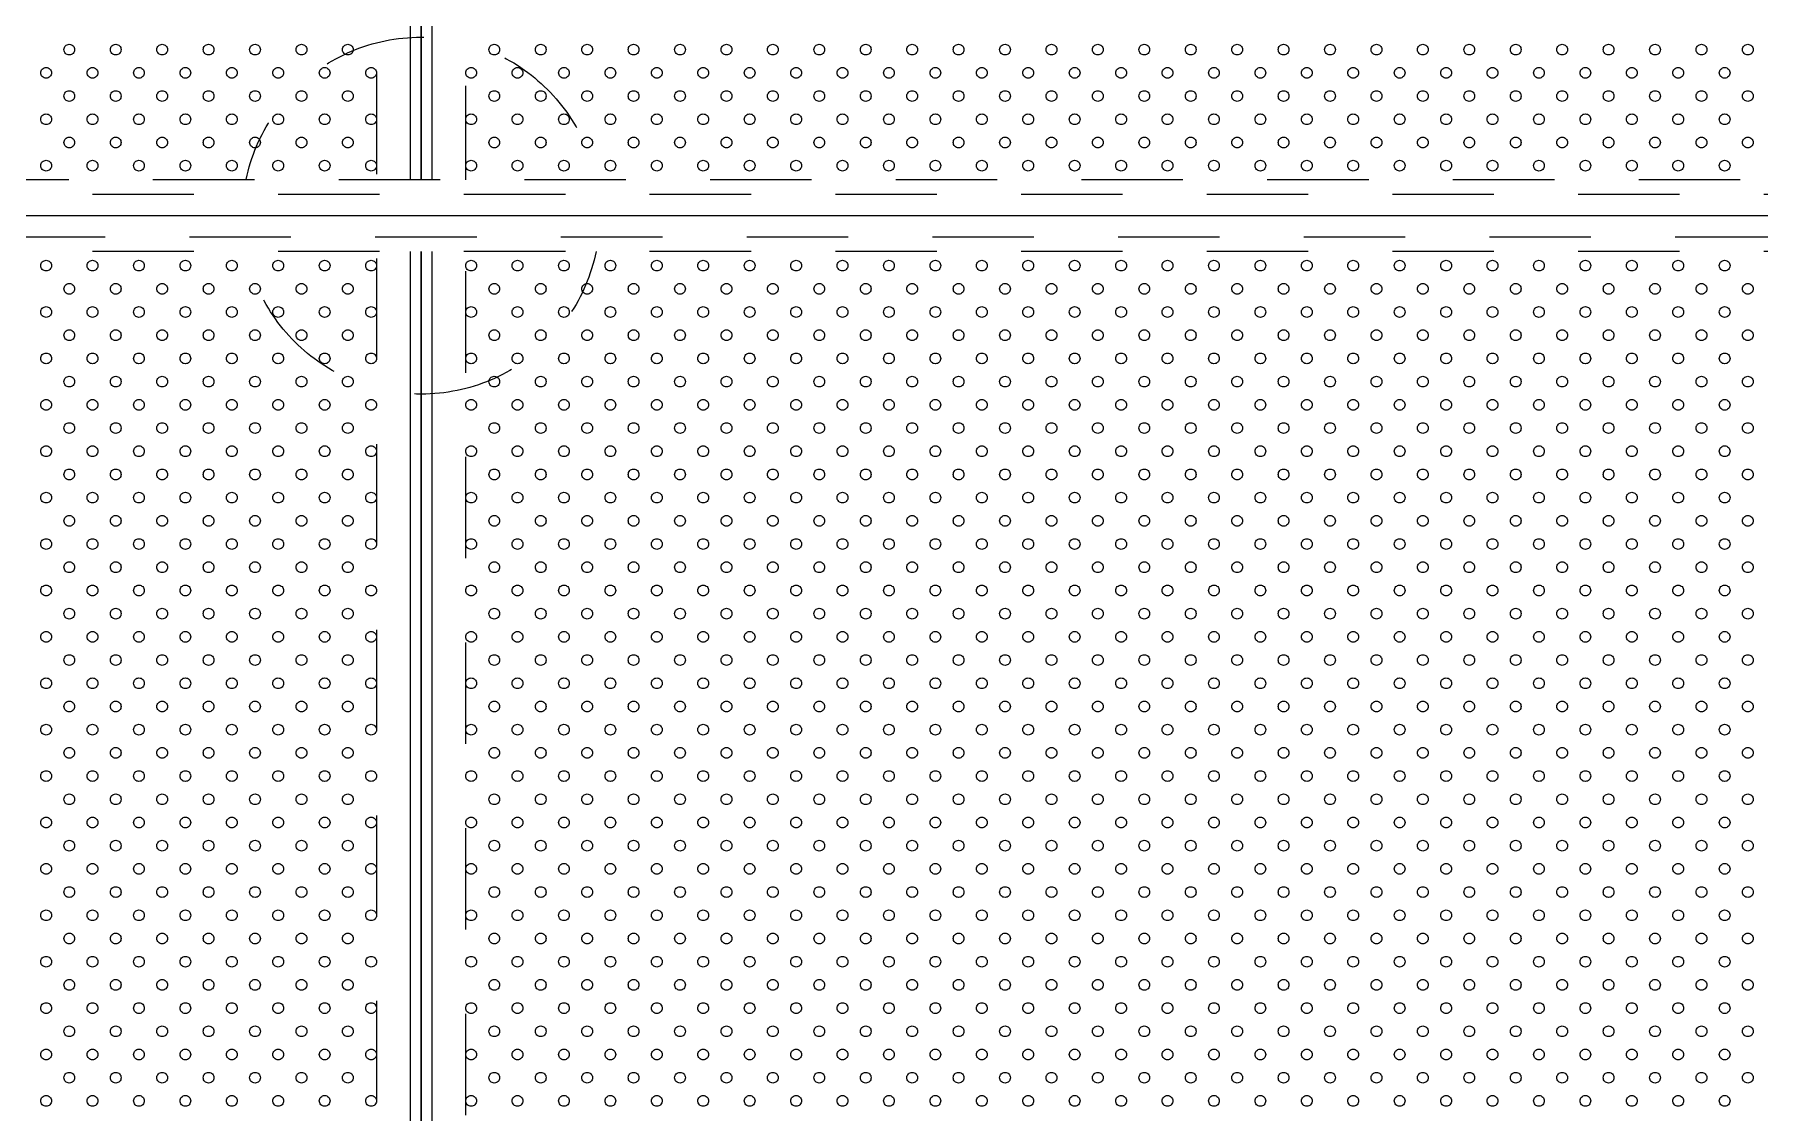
# Model space of a CAD drawing. Header units: millimetres. Extents: x 28487 to 58856, y 2691 to 22893.
# Drawn here: x 28965.9 to 29448.9, y 6398.3 to 6700.3 of the extents above; entities that cross this region are included whole.
import ezdxf
from ezdxf.xclip import XClip

# ---------------------------------------------------------------- set-up
doc = ezdxf.new("R2010")
doc.units = ezdxf.units.MM
doc.header["$XCLIPFRAME"] = 0
doc.linetypes.add('TA_HL_008.00000', pattern=[52, 28.4, -23.6])
for name, color, linetype in [('000_CLIP-IN_ACESSORIES_DEFPOINT_', 250, 'Continuous'), ('000_CLIP-IN_ACESSORIES_MAIN_COLOR_1', 3, 'Continuous'), ('000_CLIP-IN_ACESSORIES_SUB_COLOR_1', 1, 'Continuous'), ('000_CLIP-IN_ACESSORIES_WIPEOUT_', 250, 'Continuous'), ('000_CLIP-IN_PANEL_MAIN_COLOR_1', 3, 'Continuous'), ('000_CLIP-IN_PANEL_SUB_COLOR_2', 1, 'Continuous'), ('000_CLIP-IN_PANEL_WIPEOUT_', 250, 'Continuous'), ('000_CLIP-IN_SUBFAME_MAIN_COLOR_1', 3, 'Continuous'), ('000_CLIP-IN_SUBFAME_MAIN_COLOR_2', 2, 'Continuous'), ('000_CLIP-IN_SUBFAME_WIPEOUT_', 250, 'Continuous')]:
    doc.layers.add(name, color=color, linetype=linetype)

# ---------------------------------------------------------------- blocks, each defined once
blk = doc.blocks.new('000 - FAMELINE_ALU.PF_CLIP-IN_600x600mm.+ACOUSTIC_BOTTOM_VIEW')
blk.add_wipeout([(-300, -300), (300, -300), (300, 300), (-300, 300)]).dxf.layer = '000_CLIP-IN_PANEL_WIPEOUT_'
at = {"layer": '000_CLIP-IN_ACESSORIES_SUB_COLOR_1'}
blk.add_lwpolyline([(-297, -297), (297, -297), (297, 297), (-297, 297)], close=True, dxfattribs=at)
at = {"layer": '000_CLIP-IN_PANEL_MAIN_COLOR_1'}
blk.add_lwpolyline([(-300, -300), (300, -300), (300, 300), (-300, 300)], close=True, dxfattribs=at)
at = {"layer": '000_CLIP-IN_PANEL_SUB_COLOR_2'}
for centre in [(-286, 286), (-273, 286), (-260, 286), (-247, 286), (-234, 286), (-221, 286), (-208, 286), (-195, 286), (-182, 286), (-169, 286), (-156, 286), (-143, 286), (-130, 286), (-117, 286), (-104, 286), (-91, 286), (-78, 286), (-65, 286), (-52, 286), (-39, 286), (-26, 286), (-13, 286), (0, 286), (13, 286), (26, 286), (39, 286), (52, 286), (65, 286), (-279.5, 279.5), (-266.5, 279.5), (-253.5, 279.5), (-240.5, 279.5), (-227.5, 279.5), (-214.5, 279.5), (-201.5, 279.5), (-188.5, 279.5), (-175.5, 279.5), (-162.5, 279.5), (-149.5, 279.5), (-136.5, 279.5), (-123.5, 279.5), (-110.5, 279.5), (-97.5, 279.5), (-84.5, 279.5), (-71.5, 279.5), (-58.5, 279.5), (-45.5, 279.5), (-32.5, 279.5), (-19.5, 279.5), (-6.5, 279.5), (6.5, 279.5), (19.5, 279.5), (32.5, 279.5), (45.5, 279.5), (58.5, 279.5), (71.5, 279.5), (-286, 273), (-273, 273), (-260, 273), (-247, 273), (-234, 273), (-221, 273), (-208, 273), (-195, 273), (-182, 273), (-169, 273), (-156, 273), (-143, 273), (-130, 273), (-117, 273), (-104, 273), (-91, 273), (-78, 273), (-65, 273), (-52, 273), (-39, 273), (-26, 273), (-13, 273), (0, 273), (13, 273), (26, 273), (39, 273), (52, 273), (65, 273), (-279.5, 266.5), (-266.5, 266.5), (-253.5, 266.5), (-240.5, 266.5), (-227.5, 266.5), (-214.5, 266.5), (-201.5, 266.5), (-188.5, 266.5), (-175.5, 266.5), (-162.5, 266.5), (-149.5, 266.5), (-136.5, 266.5), (-123.5, 266.5), (-110.5, 266.5), (-97.5, 266.5), (-84.5, 266.5), (-71.5, 266.5), (-58.5, 266.5), (-45.5, 266.5), (-32.5, 266.5), (-19.5, 266.5), (-6.5, 266.5), (6.5, 266.5), (19.5, 266.5), (32.5, 266.5), (45.5, 266.5), (58.5, 266.5), (71.5, 266.5), (-286, 260), (-273, 260), (-260, 260), (-247, 260), (-234, 260), (-221, 260), (-208, 260), (-195, 260), (-182, 260), (-169, 260), (-156, 260), (-143, 260), (-130, 260), (-117, 260), (-104, 260), (-91, 260), (-78, 260), (-65, 260), (-52, 260), (-39, 260), (-26, 260), (-13, 260), (0, 260), (13, 260), (26, 260), (39, 260), (52, 260), (65, 260), (-279.5, 253.5), (-266.5, 253.5), (-253.5, 253.5), (-240.5, 253.5), (-227.5, 253.5), (-214.5, 253.5), (-201.5, 253.5), (-188.5, 253.5), (-175.5, 253.5), (-162.5, 253.5), (-149.5, 253.5), (-136.5, 253.5), (-123.5, 253.5), (-110.5, 253.5), (-97.5, 253.5), (-84.5, 253.5), (-71.5, 253.5), (-58.5, 253.5), (-45.5, 253.5), (-32.5, 253.5), (-19.5, 253.5), (-6.5, 253.5), (6.5, 253.5), (19.5, 253.5), (32.5, 253.5), (45.5, 253.5), (58.5, 253.5), (71.5, 253.5), (-286, 247), (-273, 247), (-260, 247), (-247, 247), (-234, 247), (-221, 247), (-208, 247), (-195, 247), (-182, 247), (-169, 247), (-156, 247), (-143, 247), (-130, 247), (-117, 247), (-104, 247), (-91, 247), (-78, 247), (-65, 247), (-52, 247), (-39, 247), (-26, 247), (-13, 247), (0, 247), (13, 247), (26, 247), (39, 247), (52, 247), (65, 247), (-279.5, 240.5), (-266.5, 240.5), (-253.5, 240.5), (-240.5, 240.5), (-227.5, 240.5), (-214.5, 240.5), (-201.5, 240.5), (-188.5, 240.5), (-175.5, 240.5), (-162.5, 240.5), (-149.5, 240.5), (-136.5, 240.5), (-123.5, 240.5), (-110.5, 240.5), (-97.5, 240.5), (-84.5, 240.5), (-71.5, 240.5), (-58.5, 240.5), (-45.5, 240.5), (-32.5, 240.5), (-19.5, 240.5), (-6.5, 240.5), (6.5, 240.5), (19.5, 240.5), (32.5, 240.5), (45.5, 240.5), (58.5, 240.5), (71.5, 240.5), (-286, 234), (-273, 234), (-260, 234), (-247, 234), (-234, 234), (-221, 234), (-208, 234), (-195, 234), (-182, 234), (-169, 234), (-156, 234), (-143, 234), (-130, 234), (-117, 234), (-104, 234), (-91, 234), (-78, 234), (-65, 234), (-52, 234), (-39, 234), (-26, 234), (-13, 234), (0, 234), (13, 234), (26, 234), (39, 234), (52, 234), (65, 234), (-279.5, 227.5), (-266.5, 227.5), (-253.5, 227.5), (-240.5, 227.5), (-227.5, 227.5), (-214.5, 227.5), (-201.5, 227.5), (-188.5, 227.5), (-175.5, 227.5), (-162.5, 227.5), (-149.5, 227.5), (-136.5, 227.5), (-123.5, 227.5), (-110.5, 227.5), (-97.5, 227.5), (-84.5, 227.5), (-71.5, 227.5), (-58.5, 227.5), (-45.5, 227.5), (-32.5, 227.5), (-19.5, 227.5), (-6.5, 227.5), (6.5, 227.5), (19.5, 227.5), (32.5, 227.5), (45.5, 227.5), (58.5, 227.5), (71.5, 227.5), (-286, 221), (-273, 221), (-260, 221), (-247, 221), (-234, 221), (-221, 221), (-208, 221), (-195, 221), (-182, 221), (-169, 221), (-156, 221), (-143, 221), (-130, 221), (-117, 221), (-104, 221), (-91, 221), (-78, 221), (-65, 221), (-52, 221), (-39, 221), (-26, 221), (-13, 221), (0, 221), (13, 221), (26, 221), (39, 221), (52, 221), (65, 221), (-279.5, 214.5), (-266.5, 214.5), (-253.5, 214.5), (-240.5, 214.5), (-227.5, 214.5), (-214.5, 214.5), (-201.5, 214.5), (-188.5, 214.5), (-175.5, 214.5), (-162.5, 214.5), (-149.5, 214.5), (-136.5, 214.5), (-123.5, 214.5), (-110.5, 214.5), (-97.5, 214.5), (-84.5, 214.5), (-71.5, 214.5), (-58.5, 214.5), (-45.5, 214.5), (-32.5, 214.5), (-19.5, 214.5), (-6.5, 214.5), (6.5, 214.5), (19.5, 214.5), (32.5, 214.5), (45.5, 214.5), (58.5, 214.5), (71.5, 214.5), (-286, 208), (-273, 208), (-260, 208), (-247, 208), (-234, 208), (-221, 208), (-208, 208), (-195, 208), (-182, 208), (-169, 208), (-156, 208), (-143, 208), (-130, 208), (-117, 208), (-104, 208), (-91, 208), (-78, 208), (-65, 208), (-52, 208), (-39, 208), (-26, 208), (-13, 208), (0, 208), (13, 208), (26, 208), (39, 208), (52, 208), (65, 208), (-279.5, 201.5), (-266.5, 201.5), (-253.5, 201.5), (-240.5, 201.5), (-227.5, 201.5), (-214.5, 201.5), (-201.5, 201.5), (-188.5, 201.5), (-175.5, 201.5), (-162.5, 201.5), (-149.5, 201.5), (-136.5, 201.5), (-123.5, 201.5), (-110.5, 201.5), (-97.5, 201.5), (-84.5, 201.5), (-71.5, 201.5), (-58.5, 201.5), (-45.5, 201.5), (-32.5, 201.5), (-19.5, 201.5), (-6.5, 201.5), (6.5, 201.5), (19.5, 201.5), (32.5, 201.5), (45.5, 201.5), (58.5, 201.5), (71.5, 201.5), (-286, 195), (-273, 195), (-260, 195), (-247, 195), (-234, 195), (-221, 195), (-208, 195), (-195, 195), (-182, 195), (-169, 195), (-156, 195), (-143, 195), (-130, 195), (-117, 195), (-104, 195), (-91, 195), (-78, 195), (-65, 195), (-52, 195), (-39, 195), (-26, 195), (-13, 195), (0, 195), (13, 195), (26, 195), (39, 195), (52, 195), (65, 195), (-279.5, 188.5), (-266.5, 188.5), (-253.5, 188.5), (-240.5, 188.5), (-227.5, 188.5), (-214.5, 188.5), (-201.5, 188.5), (-188.5, 188.5), (-175.5, 188.5), (-162.5, 188.5), (-149.5, 188.5), (-136.5, 188.5), (-123.5, 188.5), (-110.5, 188.5), (-97.5, 188.5), (-84.5, 188.5), (-71.5, 188.5), (-58.5, 188.5), (-45.5, 188.5), (-32.5, 188.5), (-19.5, 188.5), (-6.5, 188.5), (6.5, 188.5), (19.5, 188.5), (32.5, 188.5), (45.5, 188.5), (58.5, 188.5), (71.5, 188.5), (-286, 182), (-273, 182), (-260, 182), (-247, 182), (-234, 182), (-221, 182), (-208, 182), (-195, 182), (-182, 182), (-169, 182), (-156, 182), (-143, 182), (-130, 182), (-117, 182), (-104, 182), (-91, 182), (-78, 182), (-65, 182), (-52, 182), (-39, 182), (-26, 182), (-13, 182), (0, 182), (13, 182), (26, 182), (39, 182), (52, 182), (65, 182), (-279.5, 175.5), (-266.5, 175.5), (-253.5, 175.5), (-240.5, 175.5), (-227.5, 175.5), (-214.5, 175.5), (-201.5, 175.5), (-188.5, 175.5), (-175.5, 175.5), (-162.5, 175.5), (-149.5, 175.5), (-136.5, 175.5), (-123.5, 175.5), (-110.5, 175.5), (-97.5, 175.5), (-84.5, 175.5), (-71.5, 175.5), (-58.5, 175.5), (-45.5, 175.5), (-32.5, 175.5), (-19.5, 175.5), (-6.5, 175.5), (6.5, 175.5), (19.5, 175.5), (32.5, 175.5), (45.5, 175.5), (58.5, 175.5), (71.5, 175.5), (-286, 169), (-273, 169), (-260, 169), (-247, 169), (-234, 169), (-221, 169), (-208, 169), (-195, 169), (-182, 169), (-169, 169), (-156, 169), (-143, 169), (-130, 169), (-117, 169), (-104, 169), (-91, 169), (-78, 169), (-65, 169), (-52, 169), (-39, 169), (-26, 169), (-13, 169), (0, 169), (13, 169), (26, 169), (39, 169), (52, 169), (65, 169), (-279.5, 162.5), (-266.5, 162.5), (-253.5, 162.5), (-240.5, 162.5), (-227.5, 162.5), (-214.5, 162.5), (-201.5, 162.5), (-188.5, 162.5), (-175.5, 162.5), (-162.5, 162.5), (-149.5, 162.5), (-136.5, 162.5), (-123.5, 162.5), (-110.5, 162.5), (-97.5, 162.5), (-84.5, 162.5), (-71.5, 162.5), (-58.5, 162.5), (-45.5, 162.5), (-32.5, 162.5), (-19.5, 162.5), (-6.5, 162.5), (6.5, 162.5), (19.5, 162.5), (32.5, 162.5), (45.5, 162.5), (58.5, 162.5), (71.5, 162.5), (-286, 156), (-273, 156), (-260, 156), (-247, 156), (-234, 156), (-221, 156), (-208, 156), (-195, 156), (-182, 156), (-169, 156), (-156, 156), (-143, 156), (-130, 156), (-117, 156), (-104, 156), (-91, 156), (-78, 156), (-65, 156), (-52, 156), (-39, 156), (-26, 156), (-13, 156), (0, 156), (13, 156), (26, 156), (39, 156), (52, 156), (65, 156), (-279.5, 149.5), (-266.5, 149.5), (-253.5, 149.5), (-240.5, 149.5), (-227.5, 149.5), (-214.5, 149.5), (-201.5, 149.5), (-188.5, 149.5), (-175.5, 149.5), (-162.5, 149.5), (-149.5, 149.5), (-136.5, 149.5), (-123.5, 149.5), (-110.5, 149.5), (-97.5, 149.5), (-84.5, 149.5), (-71.5, 149.5), (-58.5, 149.5), (-45.5, 149.5), (-32.5, 149.5), (-19.5, 149.5), (-6.5, 149.5), (6.5, 149.5), (19.5, 149.5), (32.5, 149.5), (45.5, 149.5), (58.5, 149.5), (71.5, 149.5), (-286, 143), (-273, 143), (-260, 143), (-247, 143), (-234, 143), (-221, 143), (-208, 143), (-195, 143), (-182, 143), (-169, 143), (-156, 143), (-143, 143), (-130, 143), (-117, 143), (-104, 143), (-91, 143), (-78, 143), (-65, 143), (-52, 143), (-39, 143), (-26, 143), (-13, 143), (0, 143), (13, 143), (26, 143), (39, 143), (52, 143), (65, 143), (-279.5, 136.5), (-266.5, 136.5), (-253.5, 136.5), (-240.5, 136.5), (-227.5, 136.5), (-214.5, 136.5), (-201.5, 136.5), (-188.5, 136.5), (-175.5, 136.5), (-162.5, 136.5), (-149.5, 136.5), (-136.5, 136.5), (-123.5, 136.5), (-110.5, 136.5), (-97.5, 136.5), (-84.5, 136.5), (-71.5, 136.5), (-58.5, 136.5), (-45.5, 136.5), (-32.5, 136.5), (-19.5, 136.5), (-6.5, 136.5), (6.5, 136.5), (19.5, 136.5), (32.5, 136.5), (45.5, 136.5), (58.5, 136.5), (71.5, 136.5), (-286, 130), (-273, 130), (-260, 130), (-247, 130), (-234, 130), (-221, 130), (-208, 130), (-195, 130), (-182, 130), (-169, 130), (-156, 130), (-143, 130), (-130, 130), (-117, 130), (-104, 130), (-91, 130), (-78, 130), (-65, 130), (-52, 130), (-39, 130), (-26, 130), (-13, 130), (0, 130), (13, 130), (26, 130), (39, 130), (52, 130), (65, 130), (-279.5, 123.5), (-266.5, 123.5), (-253.5, 123.5), (-240.5, 123.5), (-227.5, 123.5), (-214.5, 123.5), (-201.5, 123.5), (-188.5, 123.5), (-175.5, 123.5), (-162.5, 123.5), (-149.5, 123.5), (-136.5, 123.5), (-123.5, 123.5), (-110.5, 123.5), (-97.5, 123.5), (-84.5, 123.5), (-71.5, 123.5), (-58.5, 123.5), (-45.5, 123.5), (-32.5, 123.5), (-19.5, 123.5), (-6.5, 123.5), (6.5, 123.5), (19.5, 123.5), (32.5, 123.5), (45.5, 123.5), (58.5, 123.5), (71.5, 123.5), (-286, 117), (-273, 117), (-260, 117), (-247, 117), (-234, 117), (-221, 117), (-208, 117), (-195, 117), (-182, 117), (-169, 117), (-156, 117), (-143, 117), (-130, 117), (-117, 117), (-104, 117), (-91, 117), (-78, 117), (-65, 117), (-52, 117), (-39, 117), (-26, 117), (-13, 117), (0, 117), (13, 117), (26, 117), (39, 117), (52, 117), (65, 117), (-279.5, 110.5), (-266.5, 110.5), (-253.5, 110.5), (-240.5, 110.5), (-227.5, 110.5), (-214.5, 110.5), (-201.5, 110.5), (-188.5, 110.5), (-175.5, 110.5), (-162.5, 110.5), (-149.5, 110.5), (-136.5, 110.5), (-123.5, 110.5), (-110.5, 110.5), (-97.5, 110.5), (-84.5, 110.5), (-71.5, 110.5), (-58.5, 110.5), (-45.5, 110.5), (-32.5, 110.5), (-19.5, 110.5), (-6.5, 110.5), (6.5, 110.5), (19.5, 110.5), (32.5, 110.5), (45.5, 110.5), (58.5, 110.5), (71.5, 110.5), (-286, 104), (-273, 104), (-260, 104), (-247, 104), (-234, 104), (-221, 104), (-208, 104), (-195, 104), (-182, 104), (-169, 104), (-156, 104), (-143, 104), (-130, 104), (-117, 104), (-104, 104), (-91, 104), (-78, 104), (-65, 104), (-52, 104), (-39, 104), (-26, 104), (-13, 104), (0, 104), (13, 104), (26, 104), (39, 104), (52, 104), (65, 104), (-279.5, 97.5), (-266.5, 97.5), (-253.5, 97.5), (-240.5, 97.5), (-227.5, 97.5), (-214.5, 97.5), (-201.5, 97.5), (-188.5, 97.5), (-175.5, 97.5), (-162.5, 97.5), (-149.5, 97.5), (-136.5, 97.5), (-123.5, 97.5), (-110.5, 97.5), (-97.5, 97.5), (-84.5, 97.5), (-71.5, 97.5), (-58.5, 97.5), (-45.5, 97.5), (-32.5, 97.5), (-19.5, 97.5), (-6.5, 97.5), (6.5, 97.5), (19.5, 97.5), (32.5, 97.5), (45.5, 97.5), (58.5, 97.5), (71.5, 97.5), (-286, 91), (-273, 91), (-260, 91), (-247, 91), (-234, 91), (-221, 91), (-208, 91), (-195, 91), (-182, 91), (-169, 91), (-156, 91), (-143, 91), (-130, 91), (-117, 91), (-104, 91), (-91, 91), (-78, 91), (-65, 91), (-52, 91), (-39, 91), (-26, 91), (-13, 91), (0, 91), (13, 91), (26, 91), (39, 91), (52, 91), (65, 91), (-279.5, 84.5), (-266.5, 84.5), (-253.5, 84.5), (-240.5, 84.5), (-227.5, 84.5), (-214.5, 84.5), (-201.5, 84.5), (-188.5, 84.5), (-175.5, 84.5), (-162.5, 84.5), (-149.5, 84.5), (-136.5, 84.5), (-123.5, 84.5), (-110.5, 84.5), (-97.5, 84.5), (-84.5, 84.5), (-71.5, 84.5), (-58.5, 84.5), (-45.5, 84.5), (-32.5, 84.5), (-19.5, 84.5), (-6.5, 84.5), (6.5, 84.5), (19.5, 84.5), (32.5, 84.5), (45.5, 84.5), (58.5, 84.5), (71.5, 84.5), (-286, 78), (-273, 78), (-260, 78), (-247, 78), (-234, 78), (-221, 78), (-208, 78), (-195, 78), (-182, 78), (-169, 78), (-156, 78), (-143, 78), (-130, 78), (-117, 78), (-104, 78), (-91, 78), (-78, 78), (-65, 78), (-52, 78), (-39, 78), (-26, 78), (-13, 78), (0, 78), (13, 78), (26, 78), (39, 78), (52, 78), (65, 78), (-279.5, 71.5), (-266.5, 71.5), (-253.5, 71.5), (-240.5, 71.5), (-227.5, 71.5), (-214.5, 71.5), (-201.5, 71.5), (-188.5, 71.5), (-175.5, 71.5), (-162.5, 71.5), (-149.5, 71.5), (-136.5, 71.5), (-123.5, 71.5), (-110.5, 71.5), (-97.5, 71.5), (-84.5, 71.5), (-71.5, 71.5), (-58.5, 71.5), (-45.5, 71.5), (-32.5, 71.5), (-19.5, 71.5), (-6.5, 71.5), (6.5, 71.5), (19.5, 71.5), (32.5, 71.5), (45.5, 71.5), (58.5, 71.5), (71.5, 71.5), (-286, 65), (-273, 65), (-260, 65), (-247, 65), (-234, 65), (-221, 65), (-208, 65), (-195, 65), (-182, 65), (-169, 65), (-156, 65), (-143, 65), (-130, 65), (-117, 65), (-104, 65), (-91, 65), (-78, 65), (-65, 65), (-52, 65), (-39, 65), (-26, 65), (-13, 65), (0, 65), (13, 65), (26, 65), (39, 65), (52, 65), (65, 65), (-279.5, 58.5), (-266.5, 58.5), (-253.5, 58.5), (-240.5, 58.5), (-227.5, 58.5), (-214.5, 58.5), (-201.5, 58.5), (-188.5, 58.5), (-175.5, 58.5), (-162.5, 58.5), (-149.5, 58.5), (-136.5, 58.5), (-123.5, 58.5), (-110.5, 58.5), (-97.5, 58.5), (-84.5, 58.5), (-71.5, 58.5), (-58.5, 58.5), (-45.5, 58.5), (-32.5, 58.5), (-19.5, 58.5), (-6.5, 58.5), (6.5, 58.5), (19.5, 58.5), (32.5, 58.5), (45.5, 58.5), (58.5, 58.5), (71.5, 58.5), (-286, 52), (-273, 52), (-260, 52), (-247, 52), (-234, 52), (-221, 52), (-208, 52), (-195, 52), (-182, 52), (-169, 52), (-156, 52), (-143, 52), (-130, 52), (-117, 52), (-104, 52), (-91, 52), (-78, 52), (-65, 52), (-52, 52), (-39, 52), (-26, 52), (-13, 52), (0, 52), (13, 52), (26, 52), (39, 52), (52, 52), (65, 52)]:
    blk.add_circle(centre, 1.5, dxfattribs=at)
blk = doc.blocks.new('*U156')
blk.add_blockref('000 - FAMELINE_ALU.PF_CLIP-IN_600x600mm.+ACOUSTIC_BOTTOM_VIEW', (0, 0))
blk = doc.blocks.new('*U157')
blk.add_wipeout([(-300, -300), (300, -300), (300, 300), (-300, 300)]).dxf.layer = '000_CLIP-IN_PANEL_WIPEOUT_'
at = {"layer": '000_CLIP-IN_ACESSORIES_SUB_COLOR_1'}
blk.add_lwpolyline([(-297, -297), (297, -297), (297, 297), (-297, 297)], close=True, dxfattribs=at)
at = {"layer": '000_CLIP-IN_PANEL_MAIN_COLOR_1'}
blk.add_lwpolyline([(-300, -300), (300, -300), (300, 300), (-300, 300)], close=True, dxfattribs=at)
blk = doc.blocks.new('TYP.CLIP-IN_20251110-163539_FOR_PPLINE_C02')
blk.add_blockref('*U156', (-900, 300))
blk.add_blockref('*U157', (-900, 900))
at = {"layer": '000_CLIP-IN_PANEL_SUB_COLOR_2'}
for centre in [(-1179.5, 646.5), (-1166.5, 646.5), (-1153.5, 646.5), (-1140.5, 646.5), (-1127.5, 646.5), (-1114.5, 646.5), (-1101.5, 646.5), (-1088.5, 646.5), (-1075.5, 646.5), (-1062.5, 646.5), (-1049.5, 646.5), (-1036.5, 646.5), (-1023.5, 646.5), (-1010.5, 646.5), (-997.5, 646.5), (-984.5, 646.5), (-971.5, 646.5), (-958.5, 646.5), (-945.5, 646.5), (-932.5, 646.5), (-919.5, 646.5), (-906.5, 646.5), (-893.5, 646.5), (-880.5, 646.5), (-867.5, 646.5), (-854.5, 646.5), (-841.5, 646.5), (-828.5, 646.5), (-1186, 640), (-1173, 640), (-1160, 640), (-1147, 640), (-1134, 640), (-1121, 640), (-1108, 640), (-1095, 640), (-1082, 640), (-1069, 640), (-1056, 640), (-1043, 640), (-1030, 640), (-1017, 640), (-1004, 640), (-991, 640), (-978, 640), (-965, 640), (-952, 640), (-939, 640), (-926, 640), (-913, 640), (-900, 640), (-887, 640), (-874, 640), (-861, 640), (-848, 640), (-835, 640), (-1179.5, 633.5), (-1166.5, 633.5), (-1153.5, 633.5), (-1140.5, 633.5), (-1127.5, 633.5), (-1114.5, 633.5), (-1101.5, 633.5), (-1088.5, 633.5), (-1075.5, 633.5), (-1062.5, 633.5), (-1049.5, 633.5), (-1036.5, 633.5), (-1023.5, 633.5), (-1010.5, 633.5), (-997.5, 633.5), (-984.5, 633.5), (-971.5, 633.5), (-958.5, 633.5), (-945.5, 633.5), (-932.5, 633.5), (-919.5, 633.5), (-906.5, 633.5), (-893.5, 633.5), (-880.5, 633.5), (-867.5, 633.5), (-854.5, 633.5), (-841.5, 633.5), (-828.5, 633.5), (-1186, 627), (-1173, 627), (-1160, 627), (-1147, 627), (-1134, 627), (-1121, 627), (-1108, 627), (-1095, 627), (-1082, 627), (-1069, 627), (-1056, 627), (-1043, 627), (-1030, 627), (-1017, 627), (-1004, 627), (-991, 627), (-978, 627), (-965, 627), (-952, 627), (-939, 627), (-926, 627), (-913, 627), (-900, 627), (-887, 627), (-874, 627), (-861, 627), (-848, 627), (-835, 627), (-1179.5, 620.5), (-1166.5, 620.5), (-1153.5, 620.5), (-1140.5, 620.5), (-1127.5, 620.5), (-1114.5, 620.5), (-1101.5, 620.5), (-1088.5, 620.5), (-1075.5, 620.5), (-1062.5, 620.5), (-1049.5, 620.5), (-1036.5, 620.5), (-1023.5, 620.5), (-1010.5, 620.5), (-997.5, 620.5), (-984.5, 620.5), (-971.5, 620.5), (-958.5, 620.5), (-945.5, 620.5), (-932.5, 620.5), (-919.5, 620.5), (-906.5, 620.5), (-893.5, 620.5), (-880.5, 620.5), (-867.5, 620.5), (-854.5, 620.5), (-841.5, 620.5), (-828.5, 620.5), (-1186, 614), (-1173, 614), (-1160, 614), (-1147, 614), (-1134, 614), (-1121, 614), (-1108, 614), (-1095, 614), (-1082, 614), (-1069, 614), (-1056, 614), (-1043, 614), (-1030, 614), (-1017, 614), (-1004, 614), (-991, 614), (-978, 614), (-965, 614), (-952, 614), (-939, 614), (-926, 614), (-913, 614), (-900, 614), (-887, 614), (-874, 614), (-861, 614), (-848, 614), (-835, 614)]:
    blk.add_circle(centre, 1.5, dxfattribs=at)
blk.add_blockref('*U157', (-1500, 300))
for centre in [(-1305, 586), (-1292, 586), (-1279, 586), (-1266, 586), (-1253, 586), (-1240, 586), (-1227, 586), (-1214, 586), (-1298.5, 579.5), (-1285.5, 579.5), (-1272.5, 579.5), (-1259.5, 579.5), (-1246.5, 579.5), (-1233.5, 579.5), (-1220.5, 579.5), (-1305, 573), (-1292, 573), (-1279, 573), (-1266, 573), (-1253, 573), (-1240, 573), (-1227, 573), (-1214, 573), (-1298.5, 566.5), (-1285.5, 566.5), (-1272.5, 566.5), (-1259.5, 566.5), (-1246.5, 566.5), (-1233.5, 566.5), (-1220.5, 566.5), (-1305, 560), (-1292, 560), (-1279, 560), (-1266, 560), (-1253, 560), (-1240, 560), (-1227, 560), (-1214, 560), (-1298.5, 553.5), (-1285.5, 553.5), (-1272.5, 553.5), (-1259.5, 553.5), (-1246.5, 553.5), (-1233.5, 553.5), (-1220.5, 553.5), (-1305, 547), (-1292, 547), (-1279, 547), (-1266, 547), (-1253, 547), (-1240, 547), (-1227, 547), (-1214, 547), (-1298.5, 540.5), (-1285.5, 540.5), (-1272.5, 540.5), (-1259.5, 540.5), (-1246.5, 540.5), (-1233.5, 540.5), (-1220.5, 540.5), (-1305, 534), (-1292, 534), (-1279, 534), (-1266, 534), (-1253, 534), (-1240, 534), (-1227, 534), (-1214, 534), (-1298.5, 527.5), (-1285.5, 527.5), (-1272.5, 527.5), (-1259.5, 527.5), (-1246.5, 527.5), (-1233.5, 527.5), (-1220.5, 527.5), (-1305, 521), (-1292, 521), (-1279, 521), (-1266, 521), (-1253, 521), (-1240, 521), (-1227, 521), (-1214, 521), (-1298.5, 514.5), (-1285.5, 514.5), (-1272.5, 514.5), (-1259.5, 514.5), (-1246.5, 514.5), (-1233.5, 514.5), (-1220.5, 514.5), (-1305, 508), (-1292, 508), (-1279, 508), (-1266, 508), (-1253, 508), (-1240, 508), (-1227, 508), (-1214, 508), (-1298.5, 501.5), (-1285.5, 501.5), (-1272.5, 501.5), (-1259.5, 501.5), (-1246.5, 501.5), (-1233.5, 501.5), (-1220.5, 501.5), (-1305, 495), (-1292, 495), (-1279, 495), (-1266, 495), (-1253, 495), (-1240, 495), (-1227, 495), (-1214, 495), (-1298.5, 488.5), (-1285.5, 488.5), (-1272.5, 488.5), (-1259.5, 488.5), (-1246.5, 488.5), (-1233.5, 488.5), (-1220.5, 488.5), (-1305, 482), (-1292, 482), (-1279, 482), (-1266, 482), (-1253, 482), (-1240, 482), (-1227, 482), (-1214, 482), (-1298.5, 475.5), (-1285.5, 475.5), (-1272.5, 475.5), (-1259.5, 475.5), (-1246.5, 475.5), (-1233.5, 475.5), (-1220.5, 475.5), (-1305, 469), (-1292, 469), (-1279, 469), (-1266, 469), (-1253, 469), (-1240, 469), (-1227, 469), (-1214, 469), (-1298.5, 462.5), (-1285.5, 462.5), (-1272.5, 462.5), (-1259.5, 462.5), (-1246.5, 462.5), (-1233.5, 462.5), (-1220.5, 462.5), (-1305, 456), (-1292, 456), (-1279, 456), (-1266, 456), (-1253, 456), (-1240, 456), (-1227, 456), (-1214, 456), (-1298.5, 449.5), (-1285.5, 449.5), (-1272.5, 449.5), (-1259.5, 449.5), (-1246.5, 449.5), (-1233.5, 449.5), (-1220.5, 449.5), (-1305, 443), (-1292, 443), (-1279, 443), (-1266, 443), (-1253, 443), (-1240, 443), (-1227, 443), (-1214, 443), (-1298.5, 436.5), (-1285.5, 436.5), (-1272.5, 436.5), (-1259.5, 436.5), (-1246.5, 436.5), (-1233.5, 436.5), (-1220.5, 436.5), (-1305, 430), (-1292, 430), (-1279, 430), (-1266, 430), (-1253, 430), (-1240, 430), (-1227, 430), (-1214, 430), (-1298.5, 423.5), (-1285.5, 423.5), (-1272.5, 423.5), (-1259.5, 423.5), (-1246.5, 423.5), (-1233.5, 423.5), (-1220.5, 423.5), (-1305, 417), (-1292, 417), (-1279, 417), (-1266, 417), (-1253, 417), (-1240, 417), (-1227, 417), (-1214, 417), (-1298.5, 410.5), (-1285.5, 410.5), (-1272.5, 410.5), (-1259.5, 410.5), (-1246.5, 410.5), (-1233.5, 410.5), (-1220.5, 410.5), (-1305, 404), (-1292, 404), (-1279, 404), (-1266, 404), (-1253, 404), (-1240, 404), (-1227, 404), (-1214, 404), (-1298.5, 397.5), (-1285.5, 397.5), (-1272.5, 397.5), (-1259.5, 397.5), (-1246.5, 397.5), (-1233.5, 397.5), (-1220.5, 397.5), (-1305, 391), (-1292, 391), (-1279, 391), (-1266, 391), (-1253, 391), (-1240, 391), (-1227, 391), (-1214, 391), (-1298.5, 384.5), (-1285.5, 384.5), (-1272.5, 384.5), (-1259.5, 384.5), (-1246.5, 384.5), (-1233.5, 384.5), (-1220.5, 384.5), (-1305, 378), (-1292, 378), (-1279, 378), (-1266, 378), (-1253, 378), (-1240, 378), (-1227, 378), (-1214, 378), (-1298.5, 371.5), (-1285.5, 371.5), (-1272.5, 371.5), (-1259.5, 371.5), (-1246.5, 371.5), (-1233.5, 371.5), (-1220.5, 371.5), (-1305, 365), (-1292, 365), (-1279, 365), (-1266, 365), (-1253, 365), (-1240, 365), (-1227, 365), (-1214, 365), (-1298.5, 358.5), (-1285.5, 358.5), (-1272.5, 358.5), (-1259.5, 358.5), (-1246.5, 358.5), (-1233.5, 358.5), (-1220.5, 358.5), (-1305, 352), (-1292, 352), (-1279, 352), (-1266, 352), (-1253, 352), (-1240, 352), (-1227, 352), (-1214, 352)]:
    blk.add_circle(centre, 1.5, dxfattribs=at)
blk.add_blockref('*U157', (-1500, 900))
for centre in [(-1298.5, 646.5), (-1285.5, 646.5), (-1272.5, 646.5), (-1259.5, 646.5), (-1246.5, 646.5), (-1233.5, 646.5), (-1220.5, 646.5), (-1305, 640), (-1292, 640), (-1279, 640), (-1266, 640), (-1253, 640), (-1240, 640), (-1227, 640), (-1214, 640), (-1298.5, 633.5), (-1285.5, 633.5), (-1272.5, 633.5), (-1259.5, 633.5), (-1246.5, 633.5), (-1233.5, 633.5), (-1220.5, 633.5), (-1305, 627), (-1292, 627), (-1279, 627), (-1266, 627), (-1253, 627), (-1240, 627), (-1227, 627), (-1214, 627), (-1298.5, 620.5), (-1285.5, 620.5), (-1272.5, 620.5), (-1259.5, 620.5), (-1246.5, 620.5), (-1233.5, 620.5), (-1220.5, 620.5), (-1305, 614), (-1292, 614), (-1279, 614), (-1266, 614), (-1253, 614), (-1240, 614), (-1227, 614), (-1214, 614)]:
    blk.add_circle(centre, 1.5, dxfattribs=at)
blk = doc.blocks.new('*U121')
blk.add_wipeout([(0, 10), (0, -10), (3000, -10), (3000, 10)]).dxf.layer = '000_CLIP-IN_ACESSORIES_WIPEOUT_'
at = {"layer": '000_CLIP-IN_ACESSORIES_SUB_COLOR_1', "linetype": 'ByBlock'}
blk.add_lwpolyline([(0, 10), (0, -10), (3000, -10), (3000, 10)], close=True, dxfattribs=at)
blk.add_wipeout([(3000, 6), (3000, -6), (0, -6), (0, 6)]).dxf.layer = '000_CLIP-IN_ACESSORIES_WIPEOUT_'
at = {"layer": '000_CLIP-IN_ACESSORIES_DEFPOINT_'}
blk.add_line((0, 0), (3000, 0), dxfattribs=at)
at = {"layer": '000_CLIP-IN_ACESSORIES_MAIN_COLOR_1', "linetype": 'ByBlock'}
blk.add_lwpolyline([(3000, 6), (3000, -6), (0, -6), (0, 6)], close=True, dxfattribs=at)
blk = doc.blocks.new('*U152')
blk.add_wipeout([(0, 12.5), (0, -12.5), (1800, -12.5), (1800, 12.5)]).dxf.layer = '000_CLIP-IN_SUBFAME_WIPEOUT_'
at = {"layer": '000_CLIP-IN_SUBFAME_MAIN_COLOR_1', "color": 0, "linetype": 'ByBlock'}
blk.add_lwpolyline([(0, 12.5), (0, -12.5), (1800, -12.5), (1800, 12.5)], close=True, dxfattribs=at)
blk = doc.blocks.new('TYP.CLIP-IN_20251110-164052_FRAMING_SET')
at = {"layer": '000_CLIP-IN_ACESSORIES_MAIN_COLOR_1', "linetype": 'ByBlock'}
blk.add_circle((300, -300), 50, dxfattribs=at)
at = {"layer": '000_CLIP-IN_SUBFAME_MAIN_COLOR_2', "linetype": 'ByBlock', "rotation": 90}
blk.add_blockref('*U152', (300, -1800), dxfattribs=at)
at = {"linetype": 'ByBlock'}
blk.add_blockref('*U121', (0, -300), dxfattribs=at)

msp = doc.modelspace()

# ---------------------------------------------------------------- block references
ref = msp.add_blockref('TYP.CLIP-IN_20251110-163539_FOR_PPLINE_C02', (30274.19, 6049.51))
XClip(ref).set_block_clipping_path([(-282.6877952438, 900), (-223.1833904567, 832.6495614811), (-165.3663281872, 763.8467580421), (-109.8034957739, 693.2136980097), (-57.265164294, 620.3072487909), (-8.8378364095, 544.6152677975), (33.8958859084, 465.5825236794), (68.5873126349, 382.7285890232), (91.8140416228, 296.0033926673), (99.1195101483, 206.5845938336), (86.405705246, 117.832859365), (52.8628691356, 34.6805136505), (2.1393321508, -39.3426865331), (-59.1478971477, -105.0106277887), (-125.9235884942, -165.1360029941), (-195.5522570471, -221.9520193781), (-266.4315829118, -277.2079663979), (-337.2999864613, -332.4777616232), (-406.7773304361, -389.478120932), (-472.7267725019, -450.4959168527), (-530.6262884045, -519.0864641235), (-568.3121206019, -600.0720313022), (-564.161007109, -688.8543593629), (-524.2432105395, -768.9789761158), (-467.1353885998, -838.2493669943), (-401.880352843, -900), (-1500, -899.9999999944), (-1500, 900.0000000056)])

# ---------------------------------------------------------------- next in the draw order: block references
at = {"linetype": 'TA_HL_008.00000'}
ref = msp.add_blockref('TYP.CLIP-IN_20251110-164052_FRAMING_SET', (28774.19, 6949.51), dxfattribs=at)
XClip(ref).set_block_clipping_path([(1217.3122047562, 0), (1276.8166095433, -67.3504385189), (1334.6336718128, -136.1532419579), (1390.1965042261, -206.7863019903), (1442.734835706, -279.6927512091), (1491.1621635905, -355.3847322025), (1533.8958859084, -434.4174763206), (1568.5873126349, -517.2714109768), (1591.8140416228, -603.9966073327), (1599.1195101483, -693.4154061664), (1586.405705246, -782.167140635), (1552.8628691356, -865.3194863495), (1502.1393321508, -939.3426865331), (1440.8521028523, -1005.0106277887), (1374.0764115058, -1065.1360029941), (1304.4477429529, -1121.9520193781), (1233.5684170882, -1177.2079663979), (1162.7000135387, -1232.4777616232), (1093.2226695639, -1289.478120932), (1027.2732274981, -1350.4959168527), (969.3737115955, -1419.0864641235), (931.6878793981, -1500.0720313022), (935.838992891, -1588.8543593629), (975.7567894605, -1668.9789761158), (1032.8646114002, -1738.2493669943), (1098.119647157, -1800), (0, -1799.9999999944), (0, 0.0000000056)])

# ---------------------------------------------------------------- next in the draw order: block references
ref = msp.add_blockref('TYP.CLIP-IN_20251110-164052_FRAMING_SET', (28774.19, 6949.51))
XClip(ref).set_block_clipping_path([(1217.3122047562, 0), (1276.8166095432, -67.3504385189), (1334.6336718128, -136.1532419579), (1390.1965042261, -206.7863019903), (1442.7348357059, -279.6927512091), (1491.1621635905, -355.3847322025), (1533.8958859084, -434.4174763206), (1568.5873126349, -517.2714109768), (1591.8140416228, -603.9966073327), (1599.1195101483, -693.4154061664), (1586.405705246, -782.167140635), (1552.8628691356, -865.3194863495), (1502.1393321508, -939.3426865331), (1440.8521028523, -1005.0106277887), (1374.0764115058, -1065.1360029941), (1304.4477429529, -1121.9520193781), (1233.5684170881, -1177.2079663979), (1162.7000135387, -1232.4777616232), (1093.2226695639, -1289.478120932), (1027.2732274981, -1350.4959168527), (969.3737115955, -1419.0864641235), (931.6878793981, -1500.0720313022), (935.838992891, -1588.8543593629), (975.7567894605, -1668.9789761158), (1032.8646114002, -1738.2493669943), (1098.119647157, -1800), (3000, -1800), (3000, 0)])

doc.saveas('drawing.dxf')
